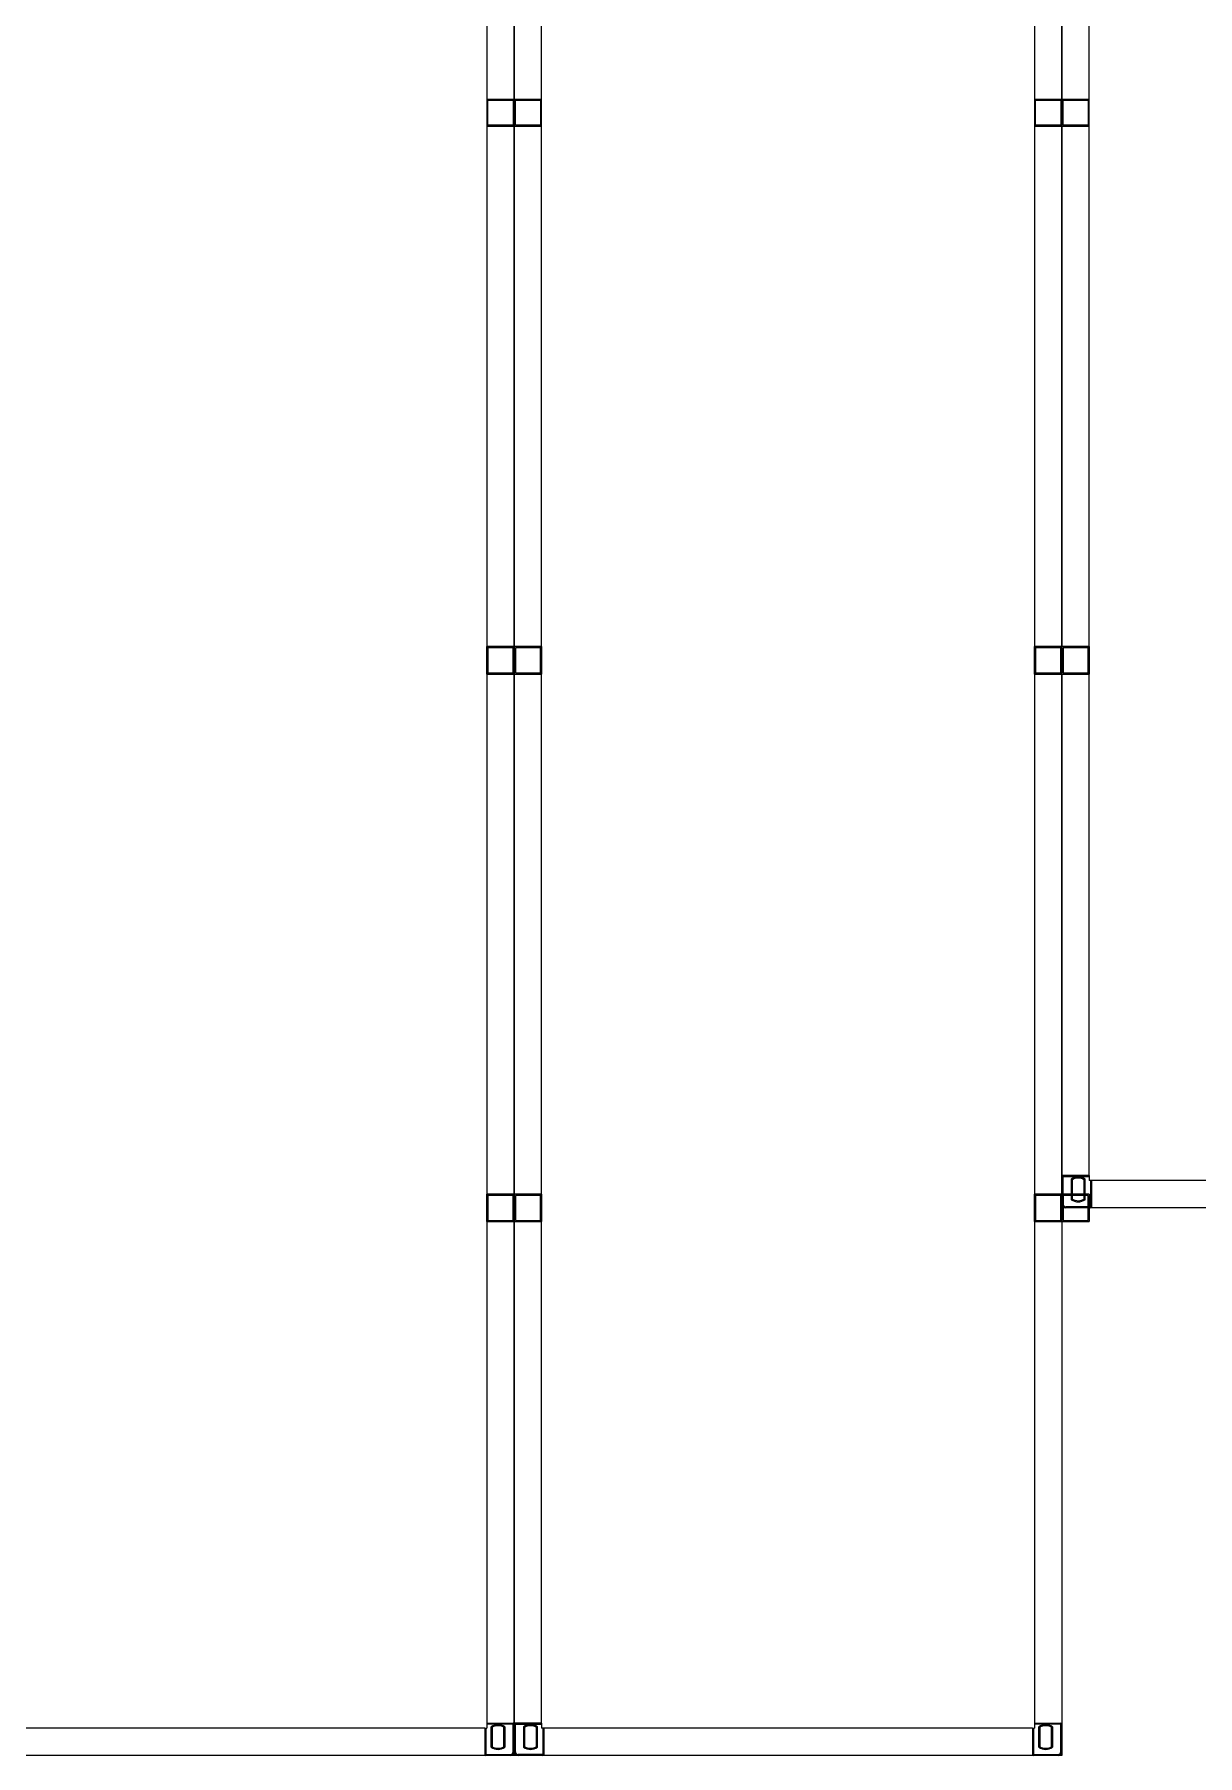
# Model space of a CAD drawing. Header units: millimetres. Extents: x -300 to 383236, y -195106 to -144646.
# Drawn here: x 378093 to 378476, y -151258 to -150692 of the extents above; entities that cross this region are included whole.
import ezdxf

# ---------------------------------------------------------------- set-up
doc = ezdxf.new("R2010")
doc.units = ezdxf.units.MM
doc.header["$LTSCALE"] = 60

# ---------------------------------------------------------------- blocks, each defined once
blk = doc.blocks.new('KEY PLAN_NEW')
at = {"color": 253}
for p, q in [((-1166.86, -1495.5), (-1166.86, -1848.38)), ((-1160.86, -1848.38), (-1160.86, -1495.5)), ((-1106.86, -1495.5), (-1106.86, -1848.38)), ((-1100.86, -1788.38), (-1100.86, -1495.5)), ((-1166.86, -1670.44), (-1166.86, -1673.44)), ((-1166.86, -1670.44), (-1163.86, -1670.44)), ((-1166.74, -1673.32), (-1166.74, -1670.56)), ((-1166.74, -1670.56), (-1163.98, -1670.56)), ((-1163.98, -1670.56), (-1163.98, -1673.32)), ((-1163.98, -1670.56), (-1163.98, -1673.32)), ((-1163.86, -1673.44), (-1163.86, -1670.44)), ((-1163.86, -1670.44), (-1163.86, -1673.44)), ((-1163.86, -1670.44), (-1160.86, -1670.44)), ((-1163.74, -1673.32), (-1163.74, -1670.56)), ((-1163.74, -1670.56), (-1160.98, -1670.56)), ((-1160.98, -1670.56), (-1160.98, -1673.32)), ((-1160.98, -1670.56), (-1160.98, -1673.32)), ((-1160.86, -1673.44), (-1160.86, -1670.44)), ((-1106.86, -1670.44), (-1106.86, -1673.44)), ((-1106.86, -1670.44), (-1103.86, -1670.44)), ((-1106.74, -1673.32), (-1106.74, -1670.56)), ((-1106.74, -1670.56), (-1103.98, -1670.56)), ((-1103.98, -1670.56), (-1103.98, -1673.32)), ((-1103.98, -1670.56), (-1103.98, -1673.32)), ((-1103.86, -1673.44), (-1103.86, -1670.44)), ((-1103.86, -1670.44), (-1103.86, -1673.44)), ((-1103.86, -1670.44), (-1100.86, -1670.44)), ((-1103.74, -1673.32), (-1103.74, -1670.56)), ((-1103.74, -1670.56), (-1100.98, -1670.56)), ((-1100.98, -1670.56), (-1100.98, -1673.32)), ((-1100.98, -1670.56), (-1100.98, -1673.32)), ((-1100.86, -1673.44), (-1100.86, -1670.44)), ((-1163.86, -1673.44), (-1166.86, -1673.44)), ((-1163.98, -1673.32), (-1166.74, -1673.32)), ((-1160.86, -1673.44), (-1163.86, -1673.44)), ((-1160.98, -1673.32), (-1163.74, -1673.32)), ((-1103.86, -1673.44), (-1106.86, -1673.44)), ((-1103.98, -1673.32), (-1106.74, -1673.32)), ((-1100.86, -1673.44), (-1103.86, -1673.44)), ((-1100.98, -1673.32), (-1103.74, -1673.32)), ((-1166.86, -1733.44), (-1166.86, -1730.44)), ((-1163.86, -1730.44), (-1166.86, -1730.44)), ((-1163.98, -1730.56), (-1166.74, -1730.56)), ((-1166.74, -1730.56), (-1166.74, -1733.32)), ((-1163.98, -1733.32), (-1163.98, -1730.56)), ((-1163.98, -1733.32), (-1163.98, -1730.56)), ((-1163.86, -1730.44), (-1163.86, -1733.44)), ((-1163.86, -1733.44), (-1163.86, -1730.44)), ((-1160.86, -1730.44), (-1163.86, -1730.44)), ((-1160.98, -1730.56), (-1163.74, -1730.56)), ((-1163.74, -1730.56), (-1163.74, -1733.32)), ((-1160.98, -1733.32), (-1160.98, -1730.56)), ((-1160.98, -1733.32), (-1160.98, -1730.56)), ((-1160.86, -1730.44), (-1160.86, -1733.44)), ((-1106.86, -1733.44), (-1106.86, -1730.44)), ((-1103.86, -1730.44), (-1106.86, -1730.44)), ((-1103.98, -1730.56), (-1106.74, -1730.56)), ((-1106.74, -1730.56), (-1106.74, -1733.32)), ((-1103.98, -1733.32), (-1103.98, -1730.56)), ((-1103.98, -1733.32), (-1103.98, -1730.56)), ((-1103.86, -1730.44), (-1103.86, -1733.44)), ((-1103.86, -1733.44), (-1103.86, -1730.44)), ((-1100.86, -1730.44), (-1103.86, -1730.44)), ((-1100.98, -1730.56), (-1103.74, -1730.56)), ((-1103.74, -1730.56), (-1103.74, -1733.32)), ((-1100.98, -1733.32), (-1100.98, -1730.56)), ((-1100.98, -1733.32), (-1100.98, -1730.56)), ((-1100.86, -1730.44), (-1100.86, -1733.44)), ((-1166.86, -1733.44), (-1163.86, -1733.44)), ((-1166.74, -1733.32), (-1163.98, -1733.32)), ((-1163.86, -1733.44), (-1160.86, -1733.44)), ((-1163.74, -1733.32), (-1160.98, -1733.32)), ((-1106.86, -1733.44), (-1103.86, -1733.44)), ((-1106.74, -1733.32), (-1103.98, -1733.32)), ((-1103.86, -1733.44), (-1100.86, -1733.44)), ((-1103.74, -1733.32), (-1100.98, -1733.32)), ((-1100.86, -1788.38), (-1100.86, -1788.94)), ((-1100.62, -1788.94), (-1100.86, -1788.94)), ((-1047.1, -1788.94), (-1100.62, -1788.94)), ((-1166.86, -1793.44), (-1166.86, -1790.44)), ((-1163.86, -1790.44), (-1166.86, -1790.44)), ((-1163.98, -1790.56), (-1166.74, -1790.56)), ((-1166.74, -1790.56), (-1166.74, -1793.32)), ((-1163.98, -1793.32), (-1163.98, -1790.56)), ((-1163.98, -1793.32), (-1163.98, -1790.56)), ((-1163.86, -1790.44), (-1163.86, -1793.44)), ((-1163.86, -1793.44), (-1163.86, -1790.44)), ((-1160.86, -1790.44), (-1163.86, -1790.44)), ((-1160.98, -1790.56), (-1163.74, -1790.56)), ((-1163.74, -1790.56), (-1163.74, -1793.32)), ((-1160.98, -1793.32), (-1160.98, -1790.56)), ((-1160.98, -1793.32), (-1160.98, -1790.56)), ((-1160.86, -1790.44), (-1160.86, -1793.44)), ((-1106.86, -1793.44), (-1106.86, -1790.44)), ((-1103.86, -1790.44), (-1106.86, -1790.44)), ((-1103.98, -1790.56), (-1106.74, -1790.56)), ((-1106.74, -1790.56), (-1106.74, -1793.32)), ((-1103.98, -1793.32), (-1103.98, -1790.56)), ((-1103.98, -1793.32), (-1103.98, -1790.56)), ((-1103.86, -1790.44), (-1103.86, -1793.44)), ((-1103.86, -1793.44), (-1103.86, -1790.44)), ((-1100.86, -1790.44), (-1103.86, -1790.44)), ((-1100.98, -1790.56), (-1103.74, -1790.56)), ((-1103.74, -1790.56), (-1103.74, -1793.32)), ((-1100.98, -1793.32), (-1100.98, -1790.56)), ((-1100.98, -1793.32), (-1100.98, -1790.56)), ((-1100.86, -1790.44), (-1100.86, -1793.44)), ((-1166.74, -1793.32), (-1163.98, -1793.32)), ((-1163.74, -1793.32), (-1160.98, -1793.32)), ((-1106.74, -1793.32), (-1103.98, -1793.32)), ((-1103.74, -1793.32), (-1100.98, -1793.32)), ((-1166.86, -1793.44), (-1163.86, -1793.44)), ((-1163.86, -1793.44), (-1160.86, -1793.44)), ((-1106.86, -1793.44), (-1103.86, -1793.44)), ((-1103.86, -1793.44), (-1100.86, -1793.44)), ((-1167.1, -1848.94), (-1220.62, -1848.94)), ((-1167.1, -1848.94), (-1166.86, -1848.94)), ((-1166.86, -1848.38), (-1166.86, -1848.94)), ((-1160.86, -1848.38), (-1160.86, -1848.94)), ((-1160.62, -1848.94), (-1160.86, -1848.94)), ((-1107.1, -1848.94), (-1160.62, -1848.94)), ((-1107.1, -1848.94), (-1106.86, -1848.94)), ((-1106.86, -1848.38), (-1106.86, -1848.94))]:
    blk.add_line(p, q, dxfattribs=at)
at = {"color": 253, "linetype": 'Continuous'}
for p, q in [((-1100.86, -1788.38), (-1103.86, -1788.38)), ((-1103.74, -1788.5), (-1103.86, -1788.5)), ((-1103.74, -1788.38), (-1103.74, -1788.5)), ((-1103.74, -1788.5), (-1100.86, -1788.5)), ((-1103.74, -1791.53), (-1103.74, -1788.5)), ((-1102.84, -1788.78), (-1102.84, -1791.04)), ((-1102.72, -1790.98), (-1102.72, -1788.85)), ((-1101.45, -1788.85), (-1101.45, -1790.98)), ((-1101.33, -1791.04), (-1101.33, -1788.78)), ((-1100.74, -1788.94), (-1100.74, -1791.82)), ((-1100.62, -1788.94), (-1100.62, -1791.94)), ((-1103.74, -1791.53), (-1103.86, -1791.53)), ((-1103.74, -1791.82), (-1103.74, -1791.82)), ((-1103.74, -1791.82), (-1103.74, -1791.82)), ((-1103.45, -1791.82), (-1103.45, -1791.94)), ((-1100.74, -1791.82), (-1103.45, -1791.82)), ((-1100.74, -1791.94), (-1100.74, -1791.82)), ((-1100.62, -1791.82), (-1100.74, -1791.82)), ((-1167.1, -1848.94), (-1167.1, -1851.94)), ((-1166.98, -1848.94), (-1166.98, -1851.82)), ((-1166.86, -1848.38), (-1163.86, -1848.38)), ((-1163.98, -1848.5), (-1166.86, -1848.5)), ((-1166.4, -1851.04), (-1166.4, -1848.78)), ((-1166.28, -1848.85), (-1166.28, -1850.98)), ((-1165.01, -1850.98), (-1165.01, -1848.85)), ((-1164.89, -1848.78), (-1164.89, -1851.04)), ((-1163.98, -1848.38), (-1163.98, -1848.5)), ((-1163.98, -1848.5), (-1163.86, -1848.5)), ((-1163.98, -1851.53), (-1163.98, -1848.5)), ((-1160.86, -1848.38), (-1163.86, -1848.38)), ((-1163.74, -1848.5), (-1163.86, -1848.5)), ((-1163.74, -1848.38), (-1163.74, -1848.5)), ((-1163.74, -1848.5), (-1160.86, -1848.5)), ((-1163.74, -1851.53), (-1163.74, -1848.5)), ((-1162.84, -1848.78), (-1162.84, -1851.04)), ((-1162.72, -1850.98), (-1162.72, -1848.85)), ((-1161.45, -1848.85), (-1161.45, -1850.98)), ((-1161.33, -1851.04), (-1161.33, -1848.78)), ((-1160.74, -1848.94), (-1160.74, -1851.82)), ((-1160.62, -1848.94), (-1160.62, -1851.94)), ((-1107.1, -1848.94), (-1107.1, -1851.94)), ((-1106.98, -1848.94), (-1106.98, -1851.82)), ((-1106.86, -1848.38), (-1103.86, -1848.38)), ((-1103.98, -1848.5), (-1106.86, -1848.5)), ((-1106.4, -1851.04), (-1106.4, -1848.78)), ((-1106.28, -1848.85), (-1106.28, -1850.98)), ((-1105.01, -1850.98), (-1105.01, -1848.85)), ((-1104.89, -1848.78), (-1104.89, -1851.04)), ((-1103.98, -1848.38), (-1103.98, -1848.5)), ((-1103.98, -1848.5), (-1103.86, -1848.5)), ((-1103.98, -1851.53), (-1103.98, -1848.5)), ((-1167.1, -1851.82), (-1166.98, -1851.82)), ((-1166.98, -1851.94), (-1166.98, -1851.82)), ((-1166.98, -1851.82), (-1164.27, -1851.82)), ((-1164.27, -1851.82), (-1164.27, -1851.94)), ((-1163.98, -1851.53), (-1163.86, -1851.53)), ((-1163.98, -1851.82), (-1163.98, -1851.82)), ((-1163.98, -1851.82), (-1163.98, -1851.82)), ((-1163.74, -1851.53), (-1163.86, -1851.53)), ((-1163.74, -1851.82), (-1163.74, -1851.82)), ((-1163.74, -1851.82), (-1163.74, -1851.82)), ((-1163.45, -1851.82), (-1163.45, -1851.94)), ((-1160.74, -1851.82), (-1163.45, -1851.82)), ((-1160.74, -1851.94), (-1160.74, -1851.82)), ((-1160.62, -1851.82), (-1160.74, -1851.82)), ((-1107.1, -1851.82), (-1106.98, -1851.82)), ((-1106.98, -1851.94), (-1106.98, -1851.82)), ((-1106.98, -1851.82), (-1104.27, -1851.82)), ((-1104.27, -1851.82), (-1104.27, -1851.94)), ((-1103.98, -1851.53), (-1103.86, -1851.53)), ((-1103.98, -1851.82), (-1103.98, -1851.82)), ((-1103.98, -1851.82), (-1103.98, -1851.82))]:
    blk.add_line(p, q, dxfattribs=at)
at = {"color": 253}
for points in [[(-1223.86, -1491.94), (-1163.86, -1491.94), (-1163.86, -1851.94), (-1223.86, -1851.94)], [(-1163.86, -1491.94), (-1103.86, -1491.94), (-1103.86, -1851.94), (-1163.86, -1851.94)], [(-1103.86, -1491.94), (-1043.86, -1491.94), (-1043.86, -1791.94), (-1103.86, -1791.94)]]:
    blk.add_lwpolyline(points, close=True, dxfattribs=at)
at = {"color": 253, "linetype": 'Continuous'}
for centre, radius, start, end in [((-1103.74, -1788.5), 0.12, 90, 180), ((-1102.08, -1789.91), 1.36, 56.2792, 123.7208), ((-1102.08, -1789.91), 1.24, 59.1964, 120.8036), ((-1103.45, -1791.53), 0.41, 180, 270), ((-1103.45, -1791.53), 0.29, 180, 270), ((-1102.08, -1789.91), 1.36, 236.2792, 303.7208), ((-1102.08, -1789.91), 1.24, 239.1964, 300.8036), ((-1100.74, -1791.82), 0.12, 270, 0), ((-1165.64, -1849.91), 1.36, 56.2792, 123.7208), ((-1165.64, -1849.91), 1.24, 59.1964, 120.8036), ((-1163.98, -1848.5), 0.12, 0, 90), ((-1163.74, -1848.5), 0.12, 90, 180), ((-1162.08, -1849.91), 1.36, 56.2792, 123.7208), ((-1162.08, -1849.91), 1.24, 59.1964, 120.8036), ((-1105.64, -1849.91), 1.36, 56.2792, 123.7208), ((-1105.64, -1849.91), 1.24, 59.1964, 120.8036), ((-1103.98, -1848.5), 0.12, 0, 90), ((-1166.98, -1851.82), 0.12, 180, 270), ((-1165.64, -1849.91), 1.36, 236.2792, 303.7208), ((-1165.64, -1849.91), 1.24, 239.1964, 300.8036), ((-1164.27, -1851.53), 0.41, 270, 0), ((-1164.27, -1851.53), 0.29, 270, 0), ((-1163.45, -1851.53), 0.41, 180, 270), ((-1163.45, -1851.53), 0.29, 180, 270), ((-1162.08, -1849.91), 1.36, 236.2792, 303.7208), ((-1162.08, -1849.91), 1.24, 239.1964, 300.8036), ((-1160.74, -1851.82), 0.12, 270, 0), ((-1106.98, -1851.82), 0.12, 180, 270), ((-1105.64, -1849.91), 1.36, 236.2792, 303.7208), ((-1105.64, -1849.91), 1.24, 239.1964, 300.8036), ((-1104.27, -1851.53), 0.41, 270, 0), ((-1104.27, -1851.53), 0.29, 270, 0)]:
    blk.add_arc(centre, radius, start, end, dxfattribs=at)
for points, knots in [([(-1102.84, -1788.78), (-1102.84, -1788.78, 46), (-1102.84, -1788.78, 46), (-1102.83, -1788.78, 46), (-1102.83, -1788.78, 46), (-1102.83, -1788.78, 46), (-1102.83, -1788.79, 46), (-1102.83, -1788.79, 46), (-1102.82, -1788.79, 46), (-1102.82, -1788.79, 46), (-1102.81, -1788.8, 46), (-1102.81, -1788.8, 46), (-1102.8, -1788.8, 46), (-1102.8, -1788.8, 46), (-1102.8, -1788.8, 46), (-1102.8, -1788.8, 46), (-1102.79, -1788.81, 46), (-1102.79, -1788.81, 46), (-1102.79, -1788.81, 46), (-1102.79, -1788.81, 46), (-1102.78, -1788.81, 46), (-1102.78, -1788.82, 46), (-1102.77, -1788.82, 46), (-1102.77, -1788.82, 46), (-1102.76, -1788.82, 46), (-1102.76, -1788.82, 46), (-1102.76, -1788.82, 46), (-1102.76, -1788.82, 46), (-1102.76, -1788.83, 46), (-1102.76, -1788.83, 46), (-1102.75, -1788.83, 46), (-1102.75, -1788.83, 46), (-1102.74, -1788.83, 46), (-1102.74, -1788.83, 46), (-1102.74, -1788.84, 46), (-1102.74, -1788.84, 46), (-1102.74, -1788.84, 46), (-1102.74, -1788.84, 46), (-1102.73, -1788.84, 46), (-1102.73, -1788.84, 46), (-1102.73, -1788.84, 46), (-1102.73, -1788.84, 46), (-1102.73, -1788.84, 46), (-1102.72, -1788.84, 46), (-1102.72, -1788.85, 46), (-1102.72, -1788.85, 46), (-1102.72, -1788.85, 46), (-1102.72, -1788.85, 46), (-1102.72, -1788.85, 46), (-1102.72, -1788.85, 46), (-1102.72, -1788.85, 46), (-1102.72, -1788.85, 46), (-1102.72, -1788.85, 46), (-1102.72, -1788.85, 46)], [0, 0, 0, 0, 0.00782, 0.00782, 0.015639, 0.031279, 0.031279, 0.062557, 0.062557, 0.125114, 0.125114, 0.187671, 0.187671, 0.21895, 0.21895, 0.234589, 0.234589, 0.250228, 0.250228, 0.312785, 0.312785, 0.375342, 0.375342, 0.437899, 0.437899, 0.453538, 0.453538, 0.469178, 0.469178, 0.500456, 0.500456, 0.563013, 0.563013, 0.62557, 0.62557, 0.641209, 0.641209, 0.656849, 0.656849, 0.688127, 0.688127, 0.750684, 0.750684, 0.813241, 0.813241, 0.828881, 0.828881, 0.84452, 0.84452, 0.875798, 0.875798, 0.938355, 1, 1, 1, 1]), ([(-1101.45, -1788.85), (-1101.45, -1788.85, 46), (-1101.45, -1788.85, 46), (-1101.45, -1788.85, 46), (-1101.44, -1788.85, 46), (-1101.44, -1788.85, 46), (-1101.44, -1788.85, 46), (-1101.44, -1788.85, 46), (-1101.44, -1788.85, 46), (-1101.44, -1788.85, 46), (-1101.44, -1788.84, 46), (-1101.44, -1788.84, 46), (-1101.43, -1788.84, 46), (-1101.43, -1788.84, 46), (-1101.43, -1788.84, 46), (-1101.43, -1788.84, 46), (-1101.43, -1788.84, 46), (-1101.43, -1788.84, 46), (-1101.43, -1788.84, 46), (-1101.43, -1788.84, 46), (-1101.42, -1788.83, 46), (-1101.42, -1788.83, 46), (-1101.41, -1788.83, 46), (-1101.41, -1788.83, 46), (-1101.41, -1788.83, 46), (-1101.41, -1788.83, 46), (-1101.4, -1788.82, 46), (-1101.4, -1788.82, 46), (-1101.4, -1788.82, 46), (-1101.4, -1788.82, 46), (-1101.4, -1788.82, 46), (-1101.39, -1788.82, 46), (-1101.39, -1788.82, 46), (-1101.38, -1788.81, 46), (-1101.38, -1788.81, 46), (-1101.37, -1788.81, 46), (-1101.37, -1788.81, 46), (-1101.37, -1788.81, 46), (-1101.37, -1788.8, 46), (-1101.37, -1788.8, 46), (-1101.36, -1788.8, 46), (-1101.36, -1788.8, 46), (-1101.36, -1788.8, 46), (-1101.35, -1788.8, 46), (-1101.35, -1788.79, 46), (-1101.34, -1788.79, 46), (-1101.34, -1788.79, 46), (-1101.33, -1788.79, 46), (-1101.33, -1788.78, 46), (-1101.33, -1788.78, 46), (-1101.33, -1788.78, 46), (-1101.33, -1788.78, 46), (-1101.33, -1788.78, 46), (-1101.33, -1788.78, 46)], [0, 0, 0, 0, 0.06206, 0.12459, 0.12459, 0.155854, 0.155854, 0.171487, 0.171487, 0.187119, 0.187119, 0.249648, 0.249648, 0.312178, 0.312178, 0.343442, 0.343442, 0.359075, 0.359075, 0.374707, 0.374707, 0.437236, 0.437236, 0.499766, 0.499766, 0.53103, 0.53103, 0.546663, 0.546663, 0.562295, 0.562295, 0.624824, 0.624824, 0.687353, 0.687353, 0.749883, 0.749883, 0.765515, 0.765515, 0.781147, 0.781147, 0.812412, 0.812412, 0.874941, 0.874941, 0.937471, 0.937471, 0.968735, 0.968735, 0.984368, 0.992184, 0.992184, 1, 1, 1, 1]), ([(-1102.84, -1791.04), (-1102.84, -1791.04, 46), (-1102.84, -1791.04, 46), (-1102.83, -1791.04, 46), (-1102.83, -1791.04, 46), (-1102.83, -1791.04, 46), (-1102.83, -1791.04, 46), (-1102.83, -1791.04, 46), (-1102.82, -1791.04, 46), (-1102.82, -1791.03, 46), (-1102.81, -1791.03, 46), (-1102.81, -1791.03, 46), (-1102.8, -1791.03, 46), (-1102.8, -1791.03, 46), (-1102.8, -1791.02, 46), (-1102.8, -1791.02, 46), (-1102.79, -1791.02, 46), (-1102.79, -1791.02, 46), (-1102.79, -1791.02, 46), (-1102.79, -1791.02, 46), (-1102.78, -1791.01, 46), (-1102.78, -1791.01, 46), (-1102.77, -1791.01, 46), (-1102.77, -1791.01, 46), (-1102.76, -1791, 46), (-1102.76, -1791, 46), (-1102.76, -1791, 46), (-1102.76, -1791, 46), (-1102.76, -1791, 46), (-1102.76, -1791, 46), (-1102.75, -1791, 46), (-1102.75, -1791, 46), (-1102.74, -1790.99, 46), (-1102.74, -1790.99, 46), (-1102.74, -1790.99, 46), (-1102.74, -1790.99, 46), (-1102.74, -1790.99, 46), (-1102.74, -1790.99, 46), (-1102.73, -1790.99, 46), (-1102.73, -1790.99, 46), (-1102.73, -1790.99, 46), (-1102.73, -1790.99, 46), (-1102.73, -1790.98, 46), (-1102.72, -1790.98, 46), (-1102.72, -1790.98, 46), (-1102.72, -1790.98, 46), (-1102.72, -1790.98, 46), (-1102.72, -1790.98, 46), (-1102.72, -1790.98, 46), (-1102.72, -1790.98, 46), (-1102.72, -1790.98, 46), (-1102.72, -1790.98, 46), (-1102.72, -1790.98, 46), (-1102.72, -1790.98, 46)], [0, 0, 0, 0, 0.00782, 0.00782, 0.015639, 0.031279, 0.031279, 0.062557, 0.062557, 0.125114, 0.125114, 0.187671, 0.187671, 0.21895, 0.21895, 0.234589, 0.234589, 0.250228, 0.250228, 0.312785, 0.312785, 0.375342, 0.375342, 0.437899, 0.437899, 0.453538, 0.453538, 0.469178, 0.469178, 0.500456, 0.500456, 0.563013, 0.563013, 0.62557, 0.62557, 0.641209, 0.641209, 0.656849, 0.656849, 0.688127, 0.688127, 0.750684, 0.750684, 0.813241, 0.813241, 0.828881, 0.828881, 0.84452, 0.84452, 0.875798, 0.875798, 0.938355, 1, 1, 1, 1]), ([(-1101.45, -1790.98), (-1101.45, -1790.98, 46), (-1101.45, -1790.98, 46), (-1101.45, -1790.98, 46), (-1101.44, -1790.98, 46), (-1101.44, -1790.98, 46), (-1101.44, -1790.98, 46), (-1101.44, -1790.98, 46), (-1101.44, -1790.98, 46), (-1101.44, -1790.98, 46), (-1101.44, -1790.98, 46), (-1101.44, -1790.98, 46), (-1101.43, -1790.99, 46), (-1101.43, -1790.99, 46), (-1101.43, -1790.99, 46), (-1101.43, -1790.99, 46), (-1101.43, -1790.99, 46), (-1101.43, -1790.99, 46), (-1101.43, -1790.99, 46), (-1101.43, -1790.99, 46), (-1101.42, -1790.99, 46), (-1101.42, -1790.99, 46), (-1101.41, -1791, 46), (-1101.41, -1791, 46), (-1101.41, -1791, 46), (-1101.41, -1791, 46), (-1101.4, -1791, 46), (-1101.4, -1791, 46), (-1101.4, -1791, 46), (-1101.4, -1791, 46), (-1101.4, -1791.01, 46), (-1101.39, -1791.01, 46), (-1101.39, -1791.01, 46), (-1101.38, -1791.01, 46), (-1101.38, -1791.02, 46), (-1101.37, -1791.02, 46), (-1101.37, -1791.02, 46), (-1101.37, -1791.02, 46), (-1101.37, -1791.02, 46), (-1101.37, -1791.02, 46), (-1101.36, -1791.03, 46), (-1101.36, -1791.03, 46), (-1101.36, -1791.03, 46), (-1101.35, -1791.03, 46), (-1101.35, -1791.03, 46), (-1101.34, -1791.04, 46), (-1101.34, -1791.04, 46), (-1101.33, -1791.04, 46), (-1101.33, -1791.04, 46), (-1101.33, -1791.04, 46), (-1101.33, -1791.04, 46), (-1101.33, -1791.04, 46), (-1101.33, -1791.04, 46), (-1101.33, -1791.04, 46)], [0, 0, 0, 0, 0.06206, 0.12459, 0.12459, 0.155854, 0.155854, 0.171487, 0.171487, 0.187119, 0.187119, 0.249648, 0.249648, 0.312178, 0.312178, 0.343442, 0.343442, 0.359075, 0.359075, 0.374707, 0.374707, 0.437236, 0.437236, 0.499766, 0.499766, 0.53103, 0.53103, 0.546663, 0.546663, 0.562295, 0.562295, 0.624824, 0.624824, 0.687353, 0.687353, 0.749883, 0.749883, 0.765515, 0.765515, 0.781147, 0.781147, 0.812412, 0.812412, 0.874941, 0.874941, 0.937471, 0.937471, 0.968735, 0.968735, 0.984368, 0.992184, 0.992184, 1, 1, 1, 1]), ([(-1166.28, -1848.85), (-1166.28, -1848.85), (-1166.28, -1848.85), (-1166.28, -1848.85), (-1166.28, -1848.85), (-1166.28, -1848.85), (-1166.28, -1848.85), (-1166.28, -1848.85), (-1166.28, -1848.85), (-1166.28, -1848.85), (-1166.28, -1848.84), (-1166.29, -1848.84), (-1166.29, -1848.84), (-1166.29, -1848.84), (-1166.29, -1848.84), (-1166.29, -1848.84), (-1166.3, -1848.84), (-1166.3, -1848.84), (-1166.3, -1848.84), (-1166.3, -1848.84), (-1166.3, -1848.83), (-1166.3, -1848.83), (-1166.31, -1848.83), (-1166.31, -1848.83), (-1166.32, -1848.83), (-1166.32, -1848.83), (-1166.32, -1848.82), (-1166.32, -1848.82), (-1166.32, -1848.82), (-1166.32, -1848.82), (-1166.33, -1848.82), (-1166.33, -1848.82), (-1166.34, -1848.82), (-1166.34, -1848.81), (-1166.35, -1848.81), (-1166.35, -1848.81), (-1166.35, -1848.81), (-1166.35, -1848.81), (-1166.36, -1848.8), (-1166.36, -1848.8), (-1166.36, -1848.8), (-1166.36, -1848.8), (-1166.37, -1848.8), (-1166.37, -1848.8), (-1166.38, -1848.79), (-1166.38, -1848.79), (-1166.39, -1848.79), (-1166.39, -1848.79), (-1166.39, -1848.78), (-1166.39, -1848.78), (-1166.39, -1848.78), (-1166.4, -1848.78), (-1166.4, -1848.78), (-1166.4, -1848.78)], [0, 0, 0, 0, 0.06206, 0.12459, 0.12459, 0.155854, 0.155854, 0.171487, 0.171487, 0.187119, 0.187119, 0.249648, 0.249648, 0.312178, 0.312178, 0.343442, 0.343442, 0.359075, 0.359075, 0.374707, 0.374707, 0.437236, 0.437236, 0.499766, 0.499766, 0.53103, 0.53103, 0.546663, 0.546663, 0.562295, 0.562295, 0.624824, 0.624824, 0.687353, 0.687353, 0.749883, 0.749883, 0.765515, 0.765515, 0.781147, 0.781147, 0.812412, 0.812412, 0.874941, 0.874941, 0.937471, 0.937471, 0.968735, 0.968735, 0.984368, 0.992184, 0.992184, 1, 1, 1, 1]), ([(-1164.89, -1848.78), (-1164.89, -1848.78), (-1164.89, -1848.78), (-1164.89, -1848.78), (-1164.89, -1848.78), (-1164.89, -1848.78), (-1164.89, -1848.79), (-1164.9, -1848.79), (-1164.9, -1848.79), (-1164.91, -1848.79), (-1164.91, -1848.8), (-1164.92, -1848.8), (-1164.92, -1848.8), (-1164.92, -1848.8), (-1164.93, -1848.8), (-1164.93, -1848.8), (-1164.93, -1848.81), (-1164.93, -1848.81), (-1164.93, -1848.81), (-1164.94, -1848.81), (-1164.94, -1848.81), (-1164.95, -1848.82), (-1164.95, -1848.82), (-1164.96, -1848.82), (-1164.96, -1848.82), (-1164.96, -1848.82), (-1164.96, -1848.82), (-1164.96, -1848.82), (-1164.97, -1848.83), (-1164.97, -1848.83), (-1164.97, -1848.83), (-1164.97, -1848.83), (-1164.98, -1848.83), (-1164.98, -1848.83), (-1164.99, -1848.84), (-1164.99, -1848.84), (-1164.99, -1848.84), (-1164.99, -1848.84), (-1164.99, -1848.84), (-1164.99, -1848.84), (-1164.99, -1848.84), (-1164.99, -1848.84), (-1165, -1848.84), (-1165, -1848.84), (-1165, -1848.85), (-1165, -1848.85), (-1165, -1848.85), (-1165, -1848.85), (-1165, -1848.85), (-1165, -1848.85), (-1165.01, -1848.85), (-1165.01, -1848.85), (-1165.01, -1848.85), (-1165.01, -1848.85)], [0, 0, 0, 0, 0.00782, 0.00782, 0.015639, 0.031279, 0.031279, 0.062557, 0.062557, 0.125114, 0.125114, 0.187671, 0.187671, 0.21895, 0.21895, 0.234589, 0.234589, 0.250228, 0.250228, 0.312785, 0.312785, 0.375342, 0.375342, 0.437899, 0.437899, 0.453538, 0.453538, 0.469178, 0.469178, 0.500456, 0.500456, 0.563013, 0.563013, 0.62557, 0.62557, 0.641209, 0.641209, 0.656849, 0.656849, 0.688127, 0.688127, 0.750684, 0.750684, 0.813241, 0.813241, 0.828881, 0.828881, 0.84452, 0.84452, 0.875798, 0.875798, 0.938355, 1, 1, 1, 1]), ([(-1162.84, -1848.78), (-1162.84, -1848.78), (-1162.84, -1848.78), (-1162.83, -1848.78), (-1162.83, -1848.78), (-1162.83, -1848.78), (-1162.83, -1848.79), (-1162.83, -1848.79), (-1162.82, -1848.79), (-1162.82, -1848.79), (-1162.81, -1848.8), (-1162.81, -1848.8), (-1162.8, -1848.8), (-1162.8, -1848.8), (-1162.8, -1848.8), (-1162.8, -1848.8), (-1162.79, -1848.81), (-1162.79, -1848.81), (-1162.79, -1848.81), (-1162.79, -1848.81), (-1162.78, -1848.81), (-1162.78, -1848.82), (-1162.77, -1848.82), (-1162.77, -1848.82), (-1162.76, -1848.82), (-1162.76, -1848.82), (-1162.76, -1848.82), (-1162.76, -1848.82), (-1162.76, -1848.83), (-1162.76, -1848.83), (-1162.75, -1848.83), (-1162.75, -1848.83), (-1162.74, -1848.83), (-1162.74, -1848.83), (-1162.74, -1848.84), (-1162.74, -1848.84), (-1162.74, -1848.84), (-1162.74, -1848.84), (-1162.73, -1848.84), (-1162.73, -1848.84), (-1162.73, -1848.84), (-1162.73, -1848.84), (-1162.73, -1848.84), (-1162.72, -1848.84), (-1162.72, -1848.85), (-1162.72, -1848.85), (-1162.72, -1848.85), (-1162.72, -1848.85), (-1162.72, -1848.85), (-1162.72, -1848.85), (-1162.72, -1848.85), (-1162.72, -1848.85), (-1162.72, -1848.85), (-1162.72, -1848.85)], [0, 0, 0, 0, 0.00782, 0.00782, 0.015639, 0.031279, 0.031279, 0.062557, 0.062557, 0.125114, 0.125114, 0.187671, 0.187671, 0.21895, 0.21895, 0.234589, 0.234589, 0.250228, 0.250228, 0.312785, 0.312785, 0.375342, 0.375342, 0.437899, 0.437899, 0.453538, 0.453538, 0.469178, 0.469178, 0.500456, 0.500456, 0.563013, 0.563013, 0.62557, 0.62557, 0.641209, 0.641209, 0.656849, 0.656849, 0.688127, 0.688127, 0.750684, 0.750684, 0.813241, 0.813241, 0.828881, 0.828881, 0.84452, 0.84452, 0.875798, 0.875798, 0.938355, 1, 1, 1, 1]), ([(-1161.45, -1848.85), (-1161.45, -1848.85), (-1161.45, -1848.85), (-1161.45, -1848.85), (-1161.44, -1848.85), (-1161.44, -1848.85), (-1161.44, -1848.85), (-1161.44, -1848.85), (-1161.44, -1848.85), (-1161.44, -1848.85), (-1161.44, -1848.84), (-1161.44, -1848.84), (-1161.43, -1848.84), (-1161.43, -1848.84), (-1161.43, -1848.84), (-1161.43, -1848.84), (-1161.43, -1848.84), (-1161.43, -1848.84), (-1161.43, -1848.84), (-1161.43, -1848.84), (-1161.42, -1848.83), (-1161.42, -1848.83), (-1161.41, -1848.83), (-1161.41, -1848.83), (-1161.41, -1848.83), (-1161.41, -1848.83), (-1161.4, -1848.82), (-1161.4, -1848.82), (-1161.4, -1848.82), (-1161.4, -1848.82), (-1161.4, -1848.82), (-1161.39, -1848.82), (-1161.39, -1848.82), (-1161.38, -1848.81), (-1161.38, -1848.81), (-1161.37, -1848.81), (-1161.37, -1848.81), (-1161.37, -1848.81), (-1161.37, -1848.8), (-1161.37, -1848.8), (-1161.36, -1848.8), (-1161.36, -1848.8), (-1161.36, -1848.8), (-1161.35, -1848.8), (-1161.35, -1848.79), (-1161.34, -1848.79), (-1161.34, -1848.79), (-1161.33, -1848.79), (-1161.33, -1848.78), (-1161.33, -1848.78), (-1161.33, -1848.78), (-1161.33, -1848.78), (-1161.33, -1848.78), (-1161.33, -1848.78)], [0, 0, 0, 0, 0.06206, 0.12459, 0.12459, 0.155854, 0.155854, 0.171487, 0.171487, 0.187119, 0.187119, 0.249648, 0.249648, 0.312178, 0.312178, 0.343442, 0.343442, 0.359075, 0.359075, 0.374707, 0.374707, 0.437236, 0.437236, 0.499766, 0.499766, 0.53103, 0.53103, 0.546663, 0.546663, 0.562295, 0.562295, 0.624824, 0.624824, 0.687353, 0.687353, 0.749883, 0.749883, 0.765515, 0.765515, 0.781147, 0.781147, 0.812412, 0.812412, 0.874941, 0.874941, 0.937471, 0.937471, 0.968735, 0.968735, 0.984368, 0.992184, 0.992184, 1, 1, 1, 1]), ([(-1106.28, -1848.85), (-1106.28, -1848.85), (-1106.28, -1848.85), (-1106.28, -1848.85), (-1106.28, -1848.85), (-1106.28, -1848.85), (-1106.28, -1848.85), (-1106.28, -1848.85), (-1106.28, -1848.85), (-1106.28, -1848.85), (-1106.28, -1848.84), (-1106.29, -1848.84), (-1106.29, -1848.84), (-1106.29, -1848.84), (-1106.29, -1848.84), (-1106.29, -1848.84), (-1106.3, -1848.84), (-1106.3, -1848.84), (-1106.3, -1848.84), (-1106.3, -1848.84), (-1106.3, -1848.83), (-1106.3, -1848.83), (-1106.31, -1848.83), (-1106.31, -1848.83), (-1106.32, -1848.83), (-1106.32, -1848.83), (-1106.32, -1848.82), (-1106.32, -1848.82), (-1106.32, -1848.82), (-1106.32, -1848.82), (-1106.33, -1848.82), (-1106.33, -1848.82), (-1106.34, -1848.82), (-1106.34, -1848.81), (-1106.35, -1848.81), (-1106.35, -1848.81), (-1106.35, -1848.81), (-1106.35, -1848.81), (-1106.36, -1848.8), (-1106.36, -1848.8), (-1106.36, -1848.8), (-1106.36, -1848.8), (-1106.37, -1848.8), (-1106.37, -1848.8), (-1106.38, -1848.79), (-1106.38, -1848.79), (-1106.39, -1848.79), (-1106.39, -1848.79), (-1106.39, -1848.78), (-1106.39, -1848.78), (-1106.39, -1848.78), (-1106.4, -1848.78), (-1106.4, -1848.78), (-1106.4, -1848.78)], [0, 0, 0, 0, 0.06206, 0.12459, 0.12459, 0.155854, 0.155854, 0.171487, 0.171487, 0.187119, 0.187119, 0.249648, 0.249648, 0.312178, 0.312178, 0.343442, 0.343442, 0.359075, 0.359075, 0.374707, 0.374707, 0.437236, 0.437236, 0.499766, 0.499766, 0.53103, 0.53103, 0.546663, 0.546663, 0.562295, 0.562295, 0.624824, 0.624824, 0.687353, 0.687353, 0.749883, 0.749883, 0.765515, 0.765515, 0.781147, 0.781147, 0.812412, 0.812412, 0.874941, 0.874941, 0.937471, 0.937471, 0.968735, 0.968735, 0.984368, 0.992184, 0.992184, 1, 1, 1, 1]), ([(-1104.89, -1848.78), (-1104.89, -1848.78), (-1104.89, -1848.78), (-1104.89, -1848.78), (-1104.89, -1848.78), (-1104.89, -1848.78), (-1104.89, -1848.79), (-1104.9, -1848.79), (-1104.9, -1848.79), (-1104.91, -1848.79), (-1104.91, -1848.8), (-1104.92, -1848.8), (-1104.92, -1848.8), (-1104.92, -1848.8), (-1104.93, -1848.8), (-1104.93, -1848.8), (-1104.93, -1848.81), (-1104.93, -1848.81), (-1104.93, -1848.81), (-1104.94, -1848.81), (-1104.94, -1848.81), (-1104.95, -1848.82), (-1104.95, -1848.82), (-1104.96, -1848.82), (-1104.96, -1848.82), (-1104.96, -1848.82), (-1104.96, -1848.82), (-1104.96, -1848.82), (-1104.97, -1848.83), (-1104.97, -1848.83), (-1104.97, -1848.83), (-1104.97, -1848.83), (-1104.98, -1848.83), (-1104.98, -1848.83), (-1104.99, -1848.84), (-1104.99, -1848.84), (-1104.99, -1848.84), (-1104.99, -1848.84), (-1104.99, -1848.84), (-1104.99, -1848.84), (-1104.99, -1848.84), (-1104.99, -1848.84), (-1105, -1848.84), (-1105, -1848.84), (-1105, -1848.85), (-1105, -1848.85), (-1105, -1848.85), (-1105, -1848.85), (-1105, -1848.85), (-1105, -1848.85), (-1105.01, -1848.85), (-1105.01, -1848.85), (-1105.01, -1848.85), (-1105.01, -1848.85)], [0, 0, 0, 0, 0.00782, 0.00782, 0.015639, 0.031279, 0.031279, 0.062557, 0.062557, 0.125114, 0.125114, 0.187671, 0.187671, 0.21895, 0.21895, 0.234589, 0.234589, 0.250228, 0.250228, 0.312785, 0.312785, 0.375342, 0.375342, 0.437899, 0.437899, 0.453538, 0.453538, 0.469178, 0.469178, 0.500456, 0.500456, 0.563013, 0.563013, 0.62557, 0.62557, 0.641209, 0.641209, 0.656849, 0.656849, 0.688127, 0.688127, 0.750684, 0.750684, 0.813241, 0.813241, 0.828881, 0.828881, 0.84452, 0.84452, 0.875798, 0.875798, 0.938355, 1, 1, 1, 1]), ([(-1166.28, -1850.98), (-1166.28, -1850.98), (-1166.28, -1850.98), (-1166.28, -1850.98), (-1166.28, -1850.98), (-1166.28, -1850.98), (-1166.28, -1850.98), (-1166.28, -1850.98), (-1166.28, -1850.98), (-1166.28, -1850.98), (-1166.28, -1850.98), (-1166.29, -1850.98), (-1166.29, -1850.99), (-1166.29, -1850.99), (-1166.29, -1850.99), (-1166.29, -1850.99), (-1166.3, -1850.99), (-1166.3, -1850.99), (-1166.3, -1850.99), (-1166.3, -1850.99), (-1166.3, -1850.99), (-1166.3, -1850.99), (-1166.31, -1851), (-1166.31, -1851), (-1166.32, -1851), (-1166.32, -1851), (-1166.32, -1851), (-1166.32, -1851), (-1166.32, -1851), (-1166.32, -1851), (-1166.33, -1851.01), (-1166.33, -1851.01), (-1166.34, -1851.01), (-1166.34, -1851.01), (-1166.35, -1851.02), (-1166.35, -1851.02), (-1166.35, -1851.02), (-1166.35, -1851.02), (-1166.36, -1851.02), (-1166.36, -1851.02), (-1166.36, -1851.03), (-1166.36, -1851.03), (-1166.37, -1851.03), (-1166.37, -1851.03), (-1166.38, -1851.03), (-1166.38, -1851.04), (-1166.39, -1851.04), (-1166.39, -1851.04), (-1166.39, -1851.04), (-1166.39, -1851.04), (-1166.39, -1851.04), (-1166.4, -1851.04), (-1166.4, -1851.04), (-1166.4, -1851.04)], [0, 0, 0, 0, 0.06206, 0.12459, 0.12459, 0.155854, 0.155854, 0.171487, 0.171487, 0.187119, 0.187119, 0.249648, 0.249648, 0.312178, 0.312178, 0.343442, 0.343442, 0.359075, 0.359075, 0.374707, 0.374707, 0.437236, 0.437236, 0.499766, 0.499766, 0.53103, 0.53103, 0.546663, 0.546663, 0.562295, 0.562295, 0.624824, 0.624824, 0.687353, 0.687353, 0.749883, 0.749883, 0.765515, 0.765515, 0.781147, 0.781147, 0.812412, 0.812412, 0.874941, 0.874941, 0.937471, 0.937471, 0.968735, 0.968735, 0.984368, 0.992184, 0.992184, 1, 1, 1, 1]), ([(-1164.89, -1851.04), (-1164.89, -1851.04), (-1164.89, -1851.04), (-1164.89, -1851.04), (-1164.89, -1851.04), (-1164.89, -1851.04), (-1164.89, -1851.04), (-1164.9, -1851.04), (-1164.9, -1851.04), (-1164.91, -1851.03), (-1164.91, -1851.03), (-1164.92, -1851.03), (-1164.92, -1851.03), (-1164.92, -1851.03), (-1164.93, -1851.02), (-1164.93, -1851.02), (-1164.93, -1851.02), (-1164.93, -1851.02), (-1164.93, -1851.02), (-1164.94, -1851.02), (-1164.94, -1851.01), (-1164.95, -1851.01), (-1164.95, -1851.01), (-1164.96, -1851.01), (-1164.96, -1851), (-1164.96, -1851), (-1164.96, -1851), (-1164.96, -1851), (-1164.97, -1851), (-1164.97, -1851), (-1164.97, -1851), (-1164.97, -1851), (-1164.98, -1850.99), (-1164.98, -1850.99), (-1164.99, -1850.99), (-1164.99, -1850.99), (-1164.99, -1850.99), (-1164.99, -1850.99), (-1164.99, -1850.99), (-1164.99, -1850.99), (-1164.99, -1850.99), (-1164.99, -1850.99), (-1165, -1850.98), (-1165, -1850.98), (-1165, -1850.98), (-1165, -1850.98), (-1165, -1850.98), (-1165, -1850.98), (-1165, -1850.98), (-1165, -1850.98), (-1165.01, -1850.98), (-1165.01, -1850.98), (-1165.01, -1850.98), (-1165.01, -1850.98)], [0, 0, 0, 0, 0.00782, 0.00782, 0.015639, 0.031279, 0.031279, 0.062557, 0.062557, 0.125114, 0.125114, 0.187671, 0.187671, 0.21895, 0.21895, 0.234589, 0.234589, 0.250228, 0.250228, 0.312785, 0.312785, 0.375342, 0.375342, 0.437899, 0.437899, 0.453538, 0.453538, 0.469178, 0.469178, 0.500456, 0.500456, 0.563013, 0.563013, 0.62557, 0.62557, 0.641209, 0.641209, 0.656849, 0.656849, 0.688127, 0.688127, 0.750684, 0.750684, 0.813241, 0.813241, 0.828881, 0.828881, 0.84452, 0.84452, 0.875798, 0.875798, 0.938355, 1, 1, 1, 1]), ([(-1162.84, -1851.04), (-1162.84, -1851.04), (-1162.84, -1851.04), (-1162.83, -1851.04), (-1162.83, -1851.04), (-1162.83, -1851.04), (-1162.83, -1851.04), (-1162.83, -1851.04), (-1162.82, -1851.04), (-1162.82, -1851.03), (-1162.81, -1851.03), (-1162.81, -1851.03), (-1162.8, -1851.03), (-1162.8, -1851.03), (-1162.8, -1851.02), (-1162.8, -1851.02), (-1162.79, -1851.02), (-1162.79, -1851.02), (-1162.79, -1851.02), (-1162.79, -1851.02), (-1162.78, -1851.01), (-1162.78, -1851.01), (-1162.77, -1851.01), (-1162.77, -1851.01), (-1162.76, -1851), (-1162.76, -1851), (-1162.76, -1851), (-1162.76, -1851), (-1162.76, -1851), (-1162.76, -1851), (-1162.75, -1851), (-1162.75, -1851), (-1162.74, -1850.99), (-1162.74, -1850.99), (-1162.74, -1850.99), (-1162.74, -1850.99), (-1162.74, -1850.99), (-1162.74, -1850.99), (-1162.73, -1850.99), (-1162.73, -1850.99), (-1162.73, -1850.99), (-1162.73, -1850.99), (-1162.73, -1850.98), (-1162.72, -1850.98), (-1162.72, -1850.98), (-1162.72, -1850.98), (-1162.72, -1850.98), (-1162.72, -1850.98), (-1162.72, -1850.98), (-1162.72, -1850.98), (-1162.72, -1850.98), (-1162.72, -1850.98), (-1162.72, -1850.98), (-1162.72, -1850.98)], [0, 0, 0, 0, 0.00782, 0.00782, 0.015639, 0.031279, 0.031279, 0.062557, 0.062557, 0.125114, 0.125114, 0.187671, 0.187671, 0.21895, 0.21895, 0.234589, 0.234589, 0.250228, 0.250228, 0.312785, 0.312785, 0.375342, 0.375342, 0.437899, 0.437899, 0.453538, 0.453538, 0.469178, 0.469178, 0.500456, 0.500456, 0.563013, 0.563013, 0.62557, 0.62557, 0.641209, 0.641209, 0.656849, 0.656849, 0.688127, 0.688127, 0.750684, 0.750684, 0.813241, 0.813241, 0.828881, 0.828881, 0.84452, 0.84452, 0.875798, 0.875798, 0.938355, 1, 1, 1, 1]), ([(-1161.45, -1850.98), (-1161.45, -1850.98), (-1161.45, -1850.98), (-1161.45, -1850.98), (-1161.44, -1850.98), (-1161.44, -1850.98), (-1161.44, -1850.98), (-1161.44, -1850.98), (-1161.44, -1850.98), (-1161.44, -1850.98), (-1161.44, -1850.98), (-1161.44, -1850.98), (-1161.43, -1850.99), (-1161.43, -1850.99), (-1161.43, -1850.99), (-1161.43, -1850.99), (-1161.43, -1850.99), (-1161.43, -1850.99), (-1161.43, -1850.99), (-1161.43, -1850.99), (-1161.42, -1850.99), (-1161.42, -1850.99), (-1161.41, -1851), (-1161.41, -1851), (-1161.41, -1851), (-1161.41, -1851), (-1161.4, -1851), (-1161.4, -1851), (-1161.4, -1851), (-1161.4, -1851), (-1161.4, -1851.01), (-1161.39, -1851.01), (-1161.39, -1851.01), (-1161.38, -1851.01), (-1161.38, -1851.02), (-1161.37, -1851.02), (-1161.37, -1851.02), (-1161.37, -1851.02), (-1161.37, -1851.02), (-1161.37, -1851.02), (-1161.36, -1851.03), (-1161.36, -1851.03), (-1161.36, -1851.03), (-1161.35, -1851.03), (-1161.35, -1851.03), (-1161.34, -1851.04), (-1161.34, -1851.04), (-1161.33, -1851.04), (-1161.33, -1851.04), (-1161.33, -1851.04), (-1161.33, -1851.04), (-1161.33, -1851.04), (-1161.33, -1851.04), (-1161.33, -1851.04)], [0, 0, 0, 0, 0.06206, 0.12459, 0.12459, 0.155854, 0.155854, 0.171487, 0.171487, 0.187119, 0.187119, 0.249648, 0.249648, 0.312178, 0.312178, 0.343442, 0.343442, 0.359075, 0.359075, 0.374707, 0.374707, 0.437236, 0.437236, 0.499766, 0.499766, 0.53103, 0.53103, 0.546663, 0.546663, 0.562295, 0.562295, 0.624824, 0.624824, 0.687353, 0.687353, 0.749883, 0.749883, 0.765515, 0.765515, 0.781147, 0.781147, 0.812412, 0.812412, 0.874941, 0.874941, 0.937471, 0.937471, 0.968735, 0.968735, 0.984368, 0.992184, 0.992184, 1, 1, 1, 1]), ([(-1106.28, -1850.98), (-1106.28, -1850.98), (-1106.28, -1850.98), (-1106.28, -1850.98), (-1106.28, -1850.98), (-1106.28, -1850.98), (-1106.28, -1850.98), (-1106.28, -1850.98), (-1106.28, -1850.98), (-1106.28, -1850.98), (-1106.28, -1850.98), (-1106.29, -1850.98), (-1106.29, -1850.99), (-1106.29, -1850.99), (-1106.29, -1850.99), (-1106.29, -1850.99), (-1106.3, -1850.99), (-1106.3, -1850.99), (-1106.3, -1850.99), (-1106.3, -1850.99), (-1106.3, -1850.99), (-1106.3, -1850.99), (-1106.31, -1851), (-1106.31, -1851), (-1106.32, -1851), (-1106.32, -1851), (-1106.32, -1851), (-1106.32, -1851), (-1106.32, -1851), (-1106.32, -1851), (-1106.33, -1851.01), (-1106.33, -1851.01), (-1106.34, -1851.01), (-1106.34, -1851.01), (-1106.35, -1851.02), (-1106.35, -1851.02), (-1106.35, -1851.02), (-1106.35, -1851.02), (-1106.36, -1851.02), (-1106.36, -1851.02), (-1106.36, -1851.03), (-1106.36, -1851.03), (-1106.37, -1851.03), (-1106.37, -1851.03), (-1106.38, -1851.03), (-1106.38, -1851.04), (-1106.39, -1851.04), (-1106.39, -1851.04), (-1106.39, -1851.04), (-1106.39, -1851.04), (-1106.39, -1851.04), (-1106.4, -1851.04), (-1106.4, -1851.04), (-1106.4, -1851.04)], [0, 0, 0, 0, 0.06206, 0.12459, 0.12459, 0.155854, 0.155854, 0.171487, 0.171487, 0.187119, 0.187119, 0.249648, 0.249648, 0.312178, 0.312178, 0.343442, 0.343442, 0.359075, 0.359075, 0.374707, 0.374707, 0.437236, 0.437236, 0.499766, 0.499766, 0.53103, 0.53103, 0.546663, 0.546663, 0.562295, 0.562295, 0.624824, 0.624824, 0.687353, 0.687353, 0.749883, 0.749883, 0.765515, 0.765515, 0.781147, 0.781147, 0.812412, 0.812412, 0.874941, 0.874941, 0.937471, 0.937471, 0.968735, 0.968735, 0.984368, 0.992184, 0.992184, 1, 1, 1, 1]), ([(-1104.89, -1851.04), (-1104.89, -1851.04), (-1104.89, -1851.04), (-1104.89, -1851.04), (-1104.89, -1851.04), (-1104.89, -1851.04), (-1104.89, -1851.04), (-1104.9, -1851.04), (-1104.9, -1851.04), (-1104.91, -1851.03), (-1104.91, -1851.03), (-1104.92, -1851.03), (-1104.92, -1851.03), (-1104.92, -1851.03), (-1104.93, -1851.02), (-1104.93, -1851.02), (-1104.93, -1851.02), (-1104.93, -1851.02), (-1104.93, -1851.02), (-1104.94, -1851.02), (-1104.94, -1851.01), (-1104.95, -1851.01), (-1104.95, -1851.01), (-1104.96, -1851.01), (-1104.96, -1851), (-1104.96, -1851), (-1104.96, -1851), (-1104.96, -1851), (-1104.97, -1851), (-1104.97, -1851), (-1104.97, -1851), (-1104.97, -1851), (-1104.98, -1850.99), (-1104.98, -1850.99), (-1104.99, -1850.99), (-1104.99, -1850.99), (-1104.99, -1850.99), (-1104.99, -1850.99), (-1104.99, -1850.99), (-1104.99, -1850.99), (-1104.99, -1850.99), (-1104.99, -1850.99), (-1105, -1850.98), (-1105, -1850.98), (-1105, -1850.98), (-1105, -1850.98), (-1105, -1850.98), (-1105, -1850.98), (-1105, -1850.98), (-1105, -1850.98), (-1105.01, -1850.98), (-1105.01, -1850.98), (-1105.01, -1850.98), (-1105.01, -1850.98)], [0, 0, 0, 0, 0.00782, 0.00782, 0.015639, 0.031279, 0.031279, 0.062557, 0.062557, 0.125114, 0.125114, 0.187671, 0.187671, 0.21895, 0.21895, 0.234589, 0.234589, 0.250228, 0.250228, 0.312785, 0.312785, 0.375342, 0.375342, 0.437899, 0.437899, 0.453538, 0.453538, 0.469178, 0.469178, 0.500456, 0.500456, 0.563013, 0.563013, 0.62557, 0.62557, 0.641209, 0.641209, 0.656849, 0.656849, 0.688127, 0.688127, 0.750684, 0.750684, 0.813241, 0.813241, 0.828881, 0.828881, 0.84452, 0.84452, 0.875798, 0.875798, 0.938355, 1, 1, 1, 1])]:
    blk.add_open_spline(points, degree=3, knots=knots, dxfattribs=at)

msp = doc.modelspace()

# ---------------------------------------------------------------- block references
at = {"xscale": 3, "yscale": 3, "zscale": 3}
msp.add_blockref('KEY PLAN_NEW', (381742.71, -145702.13), dxfattribs=at)

doc.saveas('drawing.dxf')
